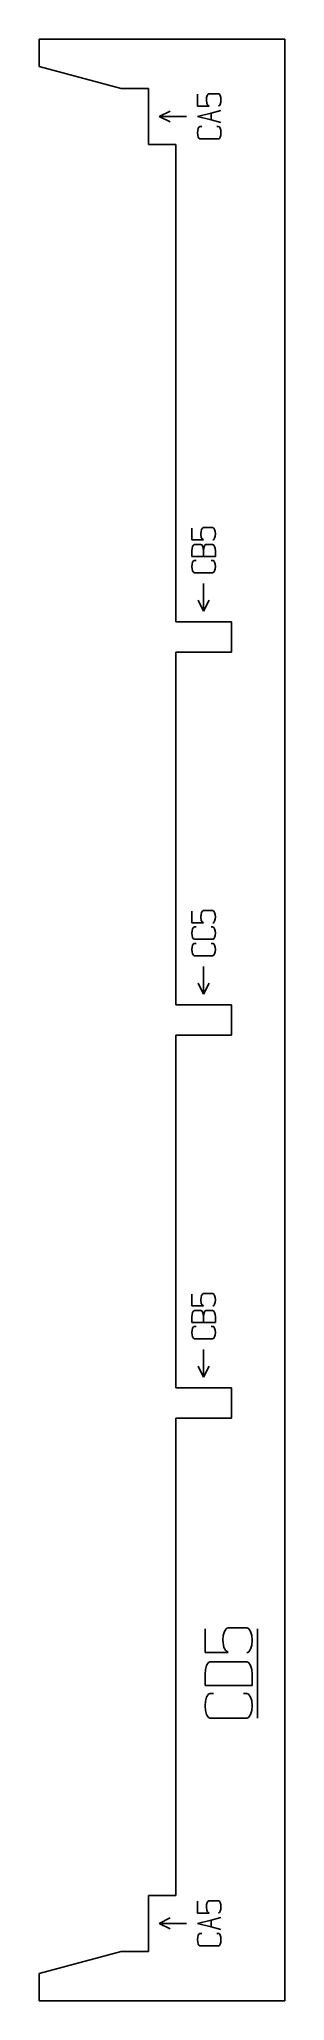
# Model space of a CAD drawing. Header units: millimetres. Extents: x -400 to -355, y -87 to 271.
import ezdxf

# ---------------------------------------------------------------- set-up
doc = ezdxf.new("R2010")
doc.units = ezdxf.units.MM
doc.layers.add('code', color=2, linetype='Continuous')
doc.layers.add('drawings', color=7, linetype='Continuous')

msp = doc.modelspace()

# ---------------------------------------------------------------- linework, layer by layer
at = {"layer": 'code'}
for p, q in [((-370.54, 258.92), (-370.54, 261.1)), ((-370.54, 258.92), (-368.43, 258.92)), ((-368.91, 260.05), (-368.87, 260.49)), ((-368.81, 259.37), (-368.91, 260.05)), ((-368.87, 260.49), (-368.77, 260.85)), ((-368.68, 259.14), (-368.81, 259.37)), ((-368.77, 260.85), (-368.61, 261.09)), ((-368.43, 258.92), (-368.68, 259.14)), ((-368.61, 261.09), (-368.52, 261.15)), ((-368.52, 261.15), (-368.43, 261.17)), ((-368.43, 261.17), (-366.72, 261.17)), ((-366.72, 261.17), (-366.62, 261.15)), ((-366.62, 258.94), (-366.72, 258.92)), ((-366.62, 261.15), (-366.53, 261.09)), ((-366.62, 258.94), (-366.53, 259)), ((-366.53, 261.09), (-366.38, 260.85)), ((-366.53, 259), (-366.38, 259.24)), ((-366.38, 260.85), (-366.27, 260.49)), ((-366.27, 259.61), (-366.38, 259.24)), ((-366.27, 260.49), (-366.24, 260.05)), ((-366.24, 260.05), (-366.27, 259.61)), ((-375.54, 258.02), (-377.54, 257.02)), ((-372.54, 257.02), (-377.54, 257.02)), ((-375.54, 256.02), (-377.54, 257.02)), ((-368.05, 257.64), (-370.55, 256.99)), ((-370.55, 256.99), (-368.06, 256.38)), ((-370.4, 254.86), (-370.51, 254.49)), ((-370.24, 255.1), (-370.4, 254.86)), ((-370.16, 255.16), (-370.24, 255.1)), ((-370.06, 255.18), (-370.16, 255.16)), ((-370.06, 255.18), (-369.76, 255.18)), ((-368.06, 256.38), (-368.05, 257.64)), ((-368.06, 256.38), (-366.24, 255.93)), ((-366.24, 258.11), (-368.05, 257.64)), ((-366.72, 255.18), (-367.02, 255.18)), ((-366.62, 255.16), (-366.72, 255.18)), ((-366.53, 255.1), (-366.62, 255.16)), ((-366.37, 254.86), (-366.53, 255.1)), ((-366.27, 254.5), (-366.37, 254.86)), ((-370.51, 254.49), (-370.54, 254.06)), ((-370.54, 254.06), (-370.51, 253.62)), ((-370.51, 253.62), (-370.4, 253.25)), ((-370.4, 253.25), (-370.25, 253.01)), ((-370.25, 253.01), (-370.16, 252.96)), ((-370.16, 252.96), (-370.06, 252.94)), ((-370.06, 252.94), (-366.72, 252.94)), ((-366.72, 252.94), (-366.62, 252.96)), ((-366.62, 252.96), (-366.53, 253.01)), ((-366.53, 253.01), (-366.37, 253.25)), ((-366.37, 253.25), (-366.27, 253.61)), ((-366.24, 254.06), (-366.27, 254.5)), ((-366.27, 253.61), (-366.24, 254.06)), ((-371.57, 181.8), (-371.57, 179.63)), ((-371.57, 179.63), (-369.46, 179.63)), ((-369.94, 180.75), (-369.9, 181.19)), ((-369.84, 180.08), (-369.94, 180.75)), ((-369.9, 181.19), (-369.8, 181.55)), ((-369.71, 179.85), (-369.84, 180.08)), ((-369.8, 181.55), (-369.64, 181.8)), ((-369.46, 179.63), (-369.71, 179.85)), ((-369.64, 181.8), (-369.55, 181.86)), ((-369.55, 181.86), (-369.46, 181.88)), ((-369.46, 181.88), (-367.75, 181.88)), ((-367.75, 181.88), (-367.65, 181.86)), ((-367.75, 179.63), (-367.65, 179.65)), ((-367.65, 181.86), (-367.56, 181.8)), ((-367.56, 179.71), (-367.65, 179.65)), ((-367.56, 181.8), (-367.4, 181.55)), ((-367.4, 179.95), (-367.56, 179.71)), ((-367.4, 181.55), (-367.3, 181.19)), ((-367.3, 180.31), (-367.4, 179.95)), ((-367.3, 181.19), (-367.26, 180.75)), ((-367.26, 180.75), (-367.3, 180.31)), ((-371.57, 177.65), (-371.54, 178.08)), ((-371.57, 176.63), (-371.57, 177.65)), ((-371.57, 176.63), (-369.46, 176.63)), ((-371.54, 178.08), (-371.43, 178.44)), ((-371.27, 178.69), (-371.43, 178.44)), ((-371.27, 175.81), (-371.43, 175.56)), ((-371.27, 178.69), (-371.19, 178.75)), ((-371.27, 175.81), (-371.19, 175.87)), ((-371.09, 178.77), (-371.19, 178.75)), ((-371.09, 175.89), (-371.19, 175.87)), ((-369.92, 178.77), (-371.09, 178.77)), ((-370.79, 175.89), (-371.09, 175.89)), ((-369.92, 178.77), (-369.77, 178.72)), ((-369.77, 178.72), (-369.63, 178.54)), ((-369.53, 178.2), (-369.63, 178.54)), ((-369.53, 178.2), (-369.46, 177.65)), ((-369.39, 178.21), (-369.46, 177.65)), ((-369.46, 177.65), (-369.46, 176.63)), ((-369.46, 176.63), (-367.26, 176.63)), ((-369.29, 178.54), (-369.39, 178.21)), ((-369.15, 178.72), (-369.29, 178.54)), ((-369, 178.77), (-369.15, 178.72)), ((-367.75, 178.77), (-369, 178.77)), ((-368.05, 175.89), (-367.75, 175.89)), ((-367.65, 178.75), (-367.75, 178.77)), ((-367.75, 175.89), (-367.65, 175.87)), ((-367.65, 178.75), (-367.56, 178.69)), ((-367.56, 175.81), (-367.65, 175.87)), ((-367.4, 178.44), (-367.56, 178.69)), ((-367.4, 175.56), (-367.56, 175.81)), ((-367.4, 178.44), (-367.3, 178.08)), ((-367.26, 177.65), (-367.3, 178.08)), ((-367.26, 176.63), (-367.26, 177.65)), ((-371.54, 175.2), (-371.57, 174.76)), ((-371.57, 174.76), (-371.54, 174.33)), ((-371.43, 175.56), (-371.54, 175.2)), ((-371.54, 174.33), (-371.43, 173.96)), ((-371.28, 173.72), (-371.43, 173.96)), ((-371.19, 173.66), (-371.28, 173.72)), ((-371.09, 173.64), (-371.19, 173.66)), ((-367.75, 173.64), (-371.09, 173.64)), ((-367.65, 173.66), (-367.75, 173.64)), ((-367.56, 173.72), (-367.65, 173.66)), ((-367.4, 173.96), (-367.56, 173.72)), ((-367.4, 175.56), (-367.3, 175.21)), ((-367.4, 173.96), (-367.3, 174.32)), ((-367.3, 175.21), (-367.26, 174.76)), ((-367.3, 174.32), (-367.26, 174.76)), ((-370.42, 168.64), (-369.42, 166.64)), ((-369.42, 171.64), (-369.42, 166.64)), ((-368.42, 168.64), (-369.42, 166.64)), ((-371.57, 111.8), (-371.57, 109.63)), ((-369.94, 110.75), (-369.9, 111.19)), ((-369.9, 111.19), (-369.8, 111.55)), ((-369.8, 111.55), (-369.64, 111.8)), ((-369.64, 111.8), (-369.55, 111.86)), ((-369.55, 111.86), (-369.46, 111.88)), ((-369.46, 111.88), (-367.75, 111.88)), ((-367.75, 111.88), (-367.65, 111.86)), ((-367.65, 111.86), (-367.56, 111.8)), ((-367.56, 111.8), (-367.4, 111.55)), ((-367.4, 111.55), (-367.3, 111.19)), ((-367.3, 111.19), (-367.26, 110.75)), ((-371.57, 109.63), (-369.46, 109.63)), ((-371.54, 108.2), (-371.57, 107.76)), ((-371.57, 107.76), (-371.54, 107.33)), ((-371.43, 108.56), (-371.54, 108.2)), ((-371.27, 108.81), (-371.43, 108.56)), ((-371.27, 108.81), (-371.19, 108.87)), ((-371.09, 108.89), (-371.19, 108.87)), ((-370.79, 108.89), (-371.09, 108.89)), ((-369.84, 110.08), (-369.94, 110.75)), ((-369.71, 109.85), (-369.84, 110.08)), ((-369.46, 109.63), (-369.71, 109.85)), ((-368.05, 108.89), (-367.75, 108.89)), ((-367.75, 109.63), (-367.65, 109.65)), ((-367.75, 108.89), (-367.65, 108.87)), ((-367.56, 109.71), (-367.65, 109.65)), ((-367.56, 108.81), (-367.65, 108.87)), ((-367.4, 109.95), (-367.56, 109.71)), ((-367.4, 108.56), (-367.56, 108.81)), ((-367.3, 110.31), (-367.4, 109.95)), ((-367.4, 108.56), (-367.3, 108.21)), ((-367.26, 110.75), (-367.3, 110.31)), ((-367.3, 108.21), (-367.26, 107.76)), ((-367.3, 107.32), (-367.26, 107.76)), ((-371.54, 105.2), (-371.57, 104.76)), ((-371.57, 104.76), (-371.54, 104.33)), ((-371.54, 107.33), (-371.43, 106.96)), ((-371.43, 105.56), (-371.54, 105.2)), ((-371.54, 104.33), (-371.43, 103.96)), ((-371.28, 106.72), (-371.43, 106.96)), ((-371.27, 105.81), (-371.43, 105.56)), ((-371.19, 106.66), (-371.28, 106.72)), ((-371.27, 105.81), (-371.19, 105.87)), ((-371.09, 106.64), (-371.19, 106.66)), ((-371.09, 105.89), (-371.19, 105.87)), ((-367.75, 106.64), (-371.09, 106.64)), ((-370.79, 105.89), (-371.09, 105.89)), ((-368.05, 105.89), (-367.75, 105.89)), ((-367.65, 106.66), (-367.75, 106.64)), ((-367.75, 105.89), (-367.65, 105.87)), ((-367.56, 106.72), (-367.65, 106.66)), ((-367.56, 105.81), (-367.65, 105.87)), ((-367.4, 106.96), (-367.56, 106.72)), ((-367.4, 105.56), (-367.56, 105.81)), ((-367.4, 106.96), (-367.3, 107.32)), ((-367.4, 105.56), (-367.3, 105.21)), ((-367.4, 103.96), (-367.3, 104.32)), ((-367.3, 105.21), (-367.26, 104.76)), ((-367.3, 104.32), (-367.26, 104.76)), ((-371.28, 103.72), (-371.43, 103.96)), ((-371.19, 103.66), (-371.28, 103.72)), ((-371.09, 103.64), (-371.19, 103.66)), ((-367.75, 103.64), (-371.09, 103.64)), ((-369.42, 101.64), (-369.42, 96.64)), ((-367.65, 103.66), (-367.75, 103.64)), ((-367.56, 103.72), (-367.65, 103.66)), ((-367.4, 103.96), (-367.56, 103.72)), ((-370.42, 98.64), (-369.42, 96.64)), ((-368.42, 98.64), (-369.42, 96.64)), ((-371.57, 41.8), (-371.57, 39.63)), ((-371.57, 39.63), (-369.46, 39.63)), ((-369.94, 40.75), (-369.9, 41.19)), ((-369.84, 40.08), (-369.94, 40.75)), ((-369.9, 41.19), (-369.8, 41.55)), ((-369.71, 39.85), (-369.84, 40.08)), ((-369.8, 41.55), (-369.64, 41.8)), ((-369.46, 39.63), (-369.71, 39.85)), ((-369.64, 41.8), (-369.55, 41.86)), ((-369.55, 41.86), (-369.46, 41.88)), ((-369.46, 41.88), (-367.75, 41.88)), ((-367.75, 41.88), (-367.65, 41.86)), ((-367.75, 39.63), (-367.65, 39.65)), ((-367.65, 41.86), (-367.56, 41.8)), ((-367.56, 39.71), (-367.65, 39.65)), ((-367.56, 41.8), (-367.4, 41.55)), ((-367.4, 39.95), (-367.56, 39.71)), ((-367.4, 41.55), (-367.3, 41.19)), ((-367.3, 40.31), (-367.4, 39.95)), ((-367.3, 41.19), (-367.26, 40.75)), ((-367.26, 40.75), (-367.3, 40.31)), ((-371.57, 37.65), (-371.54, 38.08)), ((-371.57, 36.63), (-371.57, 37.65)), ((-371.57, 36.63), (-369.46, 36.63)), ((-371.54, 38.08), (-371.43, 38.44)), ((-371.27, 38.69), (-371.43, 38.44)), ((-371.27, 38.69), (-371.19, 38.75)), ((-371.27, 35.81), (-371.19, 35.87)), ((-371.09, 38.77), (-371.19, 38.75)), ((-371.09, 35.89), (-371.19, 35.87)), ((-369.92, 38.77), (-371.09, 38.77)), ((-370.79, 35.89), (-371.09, 35.89)), ((-369.92, 38.77), (-369.77, 38.72)), ((-369.77, 38.72), (-369.63, 38.54)), ((-369.53, 38.2), (-369.63, 38.54)), ((-369.53, 38.2), (-369.46, 37.65)), ((-369.39, 38.21), (-369.46, 37.65)), ((-369.46, 37.65), (-369.46, 36.63)), ((-369.46, 36.63), (-367.26, 36.63)), ((-369.29, 38.54), (-369.39, 38.21)), ((-369.15, 38.72), (-369.29, 38.54)), ((-369, 38.77), (-369.15, 38.72)), ((-367.75, 38.77), (-369, 38.77)), ((-368.05, 35.89), (-367.75, 35.89)), ((-367.65, 38.75), (-367.75, 38.77)), ((-367.75, 35.89), (-367.65, 35.87)), ((-367.65, 38.75), (-367.56, 38.69)), ((-367.56, 35.81), (-367.65, 35.87)), ((-367.4, 38.44), (-367.56, 38.69)), ((-367.4, 38.44), (-367.3, 38.08)), ((-367.26, 37.65), (-367.3, 38.08)), ((-367.26, 36.63), (-367.26, 37.65)), ((-371.54, 35.2), (-371.57, 34.76)), ((-371.57, 34.76), (-371.54, 34.33)), ((-371.43, 35.56), (-371.54, 35.2)), ((-371.54, 34.33), (-371.43, 33.96)), ((-371.27, 35.81), (-371.43, 35.56)), ((-371.28, 33.72), (-371.43, 33.96)), ((-371.19, 33.66), (-371.28, 33.72)), ((-371.09, 33.64), (-371.19, 33.66)), ((-367.75, 33.64), (-371.09, 33.64)), ((-367.65, 33.66), (-367.75, 33.64)), ((-367.56, 33.72), (-367.65, 33.66)), ((-367.4, 35.56), (-367.56, 35.81)), ((-367.4, 33.96), (-367.56, 33.72)), ((-367.4, 35.56), (-367.3, 35.21)), ((-367.4, 33.96), (-367.3, 34.32)), ((-367.3, 35.21), (-367.26, 34.76)), ((-367.3, 34.32), (-367.26, 34.76)), ((-369.42, 31.64), (-369.42, 26.64)), ((-370.42, 28.64), (-369.42, 26.64)), ((-368.42, 28.64), (-369.42, 26.64)), ((-369.16, -23.72), (-369.16, -19.37)), ((-369.16, -19.37), (-369.16, -23.72)), ((-365.82, -20.59), (-365.89, -21.47)), ((-365.89, -21.47), (-365.82, -20.59)), ((-365.89, -21.47), (-365.69, -22.82)), ((-365.69, -22.82), (-365.89, -21.47)), ((-365.61, -19.86), (-365.82, -20.59)), ((-365.82, -20.59), (-365.61, -19.86)), ((-365.3, -19.38), (-365.61, -19.86)), ((-365.61, -19.86), (-365.3, -19.38)), ((-365.12, -19.26), (-365.3, -19.38)), ((-365.3, -19.38), (-365.12, -19.26)), ((-364.93, -19.22), (-365.12, -19.26)), ((-365.12, -19.26), (-364.93, -19.22)), ((-361.5, -19.22), (-364.93, -19.22)), ((-364.93, -19.22), (-361.5, -19.22)), ((-361.31, -19.26), (-361.5, -19.22)), ((-361.5, -19.22), (-361.31, -19.26)), ((-361.13, -19.38), (-361.31, -19.26)), ((-361.31, -19.26), (-361.13, -19.38)), ((-360.82, -19.86), (-361.13, -19.38)), ((-361.13, -19.38), (-360.82, -19.86)), ((-360.82, -19.86), (-360.61, -20.59)), ((-360.61, -20.59), (-360.54, -21.47)), ((-360.54, -21.47), (-360.61, -22.35)), ((-359.54, -35.69), (-359.54, -19.37)), ((-364.93, -23.72), (-369.16, -23.72)), ((-369.16, -23.72), (-364.93, -23.72)), ((-365.69, -22.82), (-365.43, -23.28)), ((-365.43, -23.28), (-365.69, -22.82)), ((-365.43, -23.28), (-364.93, -23.72)), ((-364.93, -23.72), (-365.43, -23.28)), ((-361.31, -23.68), (-361.5, -23.72)), ((-361.5, -23.72), (-361.31, -23.68)), ((-361.13, -23.56), (-361.31, -23.68)), ((-361.31, -23.68), (-361.13, -23.56)), ((-360.82, -23.07), (-361.13, -23.56)), ((-361.13, -23.56), (-360.82, -23.07)), ((-360.61, -22.35), (-360.82, -23.07)), ((-369.16, -27.67), (-369.09, -26.81)), ((-369.16, -29.71), (-369.16, -27.67)), ((-369.09, -26.81), (-368.87, -26.08)), ((-368.87, -26.08), (-368.56, -25.59)), ((-368.56, -25.59), (-368.38, -25.47)), ((-368.38, -25.47), (-368.2, -25.43)), ((-368.2, -25.43), (-361.5, -25.43)), ((-361.5, -25.43), (-361.31, -25.47)), ((-361.31, -25.47), (-361.13, -25.59)), ((-361.13, -25.59), (-360.82, -26.08)), ((-360.82, -26.08), (-360.61, -26.79)), ((-360.61, -26.79), (-360.54, -27.67)), ((-360.54, -27.67), (-360.54, -29.71)), ((-360.54, -29.71), (-369.16, -29.71)), ((-369.09, -32.58), (-368.87, -31.85)), ((-368.87, -31.85), (-369.09, -32.58)), ((-368.87, -31.85), (-368.56, -31.36)), ((-368.56, -31.36), (-368.87, -31.85)), ((-368.56, -31.36), (-368.38, -31.24)), ((-368.38, -31.24), (-368.56, -31.36)), ((-368.38, -31.24), (-368.2, -31.2)), ((-368.2, -31.2), (-368.38, -31.24)), ((-368.2, -31.2), (-367.59, -31.2)), ((-367.59, -31.2), (-368.2, -31.2)), ((-362.12, -31.2), (-361.5, -31.2)), ((-361.5, -31.2), (-362.12, -31.2)), ((-361.5, -31.2), (-361.31, -31.24)), ((-361.31, -31.24), (-361.5, -31.2)), ((-361.31, -31.24), (-361.13, -31.36)), ((-361.13, -31.36), (-361.31, -31.24)), ((-361.13, -31.36), (-360.82, -31.85)), ((-360.82, -31.85), (-361.13, -31.36)), ((-360.82, -31.85), (-360.61, -32.56)), ((-360.61, -32.56), (-360.82, -31.85)), ((-369.16, -33.44), (-369.09, -32.58)), ((-369.09, -32.58), (-369.16, -33.44)), ((-369.09, -34.32), (-369.16, -33.44)), ((-369.16, -33.44), (-369.09, -34.32)), ((-368.87, -35.05), (-369.09, -34.32)), ((-369.09, -34.32), (-368.87, -35.05)), ((-368.57, -35.53), (-368.87, -35.05)), ((-368.87, -35.05), (-368.57, -35.53)), ((-368.39, -35.65), (-368.57, -35.53)), ((-368.57, -35.53), (-368.39, -35.65)), ((-368.2, -35.69), (-368.39, -35.65)), ((-368.39, -35.65), (-368.2, -35.69)), ((-361.5, -35.69), (-368.2, -35.69)), ((-368.2, -35.69), (-361.5, -35.69)), ((-361.31, -35.65), (-361.5, -35.69)), ((-361.5, -35.69), (-361.31, -35.65)), ((-361.13, -35.53), (-361.31, -35.65)), ((-361.31, -35.65), (-361.13, -35.53)), ((-360.82, -35.05), (-361.13, -35.53)), ((-361.13, -35.53), (-360.82, -35.05)), ((-360.61, -34.33), (-360.82, -35.05)), ((-360.82, -35.05), (-360.61, -34.33)), ((-360.61, -32.56), (-360.54, -33.44)), ((-360.54, -33.44), (-360.61, -32.56)), ((-360.54, -33.44), (-360.61, -34.33)), ((-360.61, -34.33), (-360.54, -33.44)), ((-370.54, -71.33), (-370.54, -69.15)), ((-370.54, -71.33), (-368.43, -71.33)), ((-368.91, -70.2), (-368.87, -69.76)), ((-368.81, -70.88), (-368.91, -70.2)), ((-368.87, -69.76), (-368.77, -69.4)), ((-368.68, -71.11), (-368.81, -70.88)), ((-368.77, -69.4), (-368.61, -69.16)), ((-368.43, -71.33), (-368.68, -71.11)), ((-368.61, -69.16), (-368.52, -69.1)), ((-368.52, -69.1), (-368.43, -69.08)), ((-368.43, -69.08), (-366.72, -69.08)), ((-366.72, -69.08), (-366.62, -69.1)), ((-366.62, -71.31), (-366.72, -71.33)), ((-366.62, -69.1), (-366.53, -69.16)), ((-366.62, -71.31), (-366.53, -71.25)), ((-366.53, -69.16), (-366.38, -69.4)), ((-366.53, -71.25), (-366.38, -71.01)), ((-366.38, -69.4), (-366.27, -69.76)), ((-366.27, -70.64), (-366.38, -71.01)), ((-366.27, -69.76), (-366.24, -70.2)), ((-366.24, -70.2), (-366.27, -70.64)), ((-375.54, -72.23), (-377.54, -73.23)), ((-372.54, -73.23), (-377.54, -73.23)), ((-375.54, -74.23), (-377.54, -73.23)), ((-368.05, -72.61), (-370.55, -73.26)), ((-370.55, -73.26), (-368.06, -73.87)), ((-370.24, -75.15), (-370.4, -75.39)), ((-370.16, -75.09), (-370.24, -75.15)), ((-370.06, -75.07), (-370.16, -75.09)), ((-370.06, -75.07), (-369.76, -75.07)), ((-368.06, -73.87), (-368.05, -72.61)), ((-368.06, -73.87), (-366.24, -74.32)), ((-366.24, -72.14), (-368.05, -72.61)), ((-366.72, -75.07), (-367.02, -75.07)), ((-366.62, -75.09), (-366.72, -75.07)), ((-366.53, -75.15), (-366.62, -75.09)), ((-366.37, -75.39), (-366.53, -75.15)), ((-370.51, -75.76), (-370.54, -76.19)), ((-370.54, -76.19), (-370.51, -76.63)), ((-370.4, -75.39), (-370.51, -75.76)), ((-370.51, -76.63), (-370.4, -77)), ((-370.4, -77), (-370.25, -77.24)), ((-370.25, -77.24), (-370.16, -77.29)), ((-370.16, -77.29), (-370.06, -77.31)), ((-370.06, -77.31), (-366.72, -77.31)), ((-366.72, -77.31), (-366.62, -77.29)), ((-366.62, -77.29), (-366.53, -77.24)), ((-366.53, -77.24), (-366.37, -77)), ((-366.27, -75.75), (-366.37, -75.39)), ((-366.37, -77), (-366.27, -76.64)), ((-366.24, -76.19), (-366.27, -75.75)), ((-366.27, -76.64), (-366.24, -76.19))]:
    msp.add_line(p, q, dxfattribs=at)
at = {"layer": 'drawings'}
for p, q in [((-399.54, 271.14), (-354.54, 271.14)), ((-399.54, 266.14), (-399.54, 271.14)), ((-354.54, 271.14), (-354.54, -87.36)), ((-384.54, 262.14), (-399.54, 266.14)), ((-379.54, 262.14), (-384.54, 262.14)), ((-379.54, 251.89), (-379.54, 262.14)), ((-374.54, 251.89), (-379.54, 251.89)), ((-374.54, 164.64), (-374.54, 251.89)), ((-374.54, 164.64), (-364.29, 164.64)), ((-364.29, 164.64), (-364.29, 159.14)), ((-364.29, 159.14), (-374.54, 159.14)), ((-374.54, 159.14), (-374.54, 94.64)), ((-364.29, 94.64), (-374.54, 94.64)), ((-364.29, 89.14), (-364.29, 94.64)), ((-374.54, 89.14), (-364.29, 89.14)), ((-374.54, 89.14), (-374.54, 24.64)), ((-364.29, 24.64), (-374.54, 24.64)), ((-364.29, 19.14), (-364.29, 24.64)), ((-374.54, 19.14), (-364.29, 19.14)), ((-374.54, 19.14), (-374.54, -68.11)), ((-374.54, -68.11), (-379.54, -68.11)), ((-379.54, -68.11), (-379.54, -78.36)), ((-384.54, -78.36), (-399.54, -82.36)), ((-379.54, -78.36), (-384.54, -78.36)), ((-399.54, -87.36), (-399.54, -82.36)), ((-354.54, -87.36), (-399.54, -87.36))]:
    msp.add_line(p, q, dxfattribs=at)

doc.saveas('drawing.dxf')
